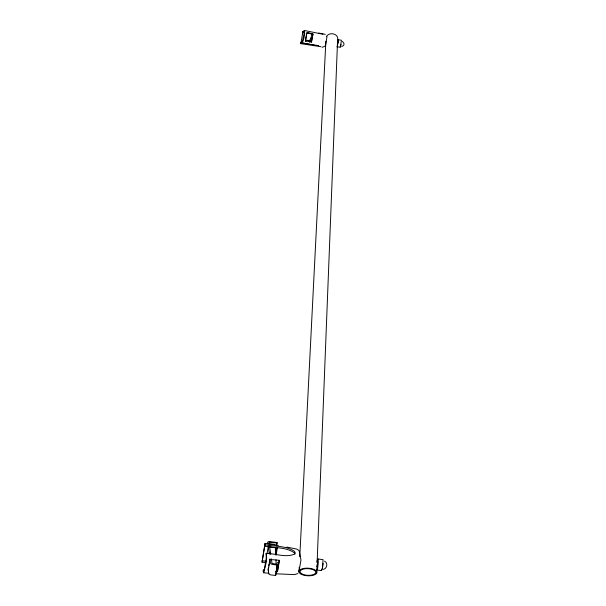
<?xml version="1.0" encoding="UTF-8"?>
<svg xmlns="http://www.w3.org/2000/svg" width="606" height="606" viewBox="0 0 606 606"><rect width="100%" height="100%" fill="white"/><g stroke="black" fill="none" stroke-linecap="round" stroke-linejoin="round"><path stroke-width="0.91" d="M316.703 573.056A8.992 3.81 2.8 0 0 304.969 568.254A8.992 3.81 2.8 0 0 302 574.624A8.992 3.81 2.8 0 0 316.703 573.056L317.036 564.542M317.15 561.709L337.61 39.511A5.893 4.742 2.3 0 0 333.527 33.936A5.893 4.742 2.3 0 0 326.354 36.663M299.053 570.95L299.25 567.171M299.773 556.785L325.876 41.216M269.261 554.104L268.322 546.127L267.064 553.536M294.933 554.035L294.205 552.71C285.691 546.892 274.457 548.059 264.754 546.135L264.837 544.968L262.034 562.186L265.792 562.641M264.754 546.135L265.064 543.347L278.321 545.408M262.034 562.186L265.064 543.347M318.551 45.647L301.038 42.844L301.197 41.943M301.053 42.7L300.879 43.821L302.902 31.444L304.712 31.762M302.902 31.444L302.553 33.731M323.149 563.466L322.468 568.367L321.528 570.594L316.809 570.034L317.733 567.799L318.332 559.05L317.552 559.156L316.84 562.307M302.106 42.814L304.326 32.232L304.144 30.421C305.341 32.679 304 40.049 302.106 42.814L320.991 46.723L300.894 43.677M311.643 41.965L305.439 40.89L306.75 32.944L312.961 34.012L311.469 42.011L312.961 34.012M306.916 32.883L305.439 40.89M309.552 41.753L309.84 40.004M309.643 41.693L309.931 39.943M309.84 42.367L310.143 40.557M305.575 41.39L307.106 40.322L310.575 40.905L311.87 33.588L307.59 32.883L306.091 33.853M327.005 36.64L325.604 45.033L324.96 46.2L322.119 47.336M264.989 544.733C274.7 546.657 285.926 545.498 294.448 551.308L295.175 552.627L294.94 553.839C286.108 558.194 275.435 553.392 266.125 553.399L266.246 558.171L264.186 570.307L263.746 571.072L263.345 569.754L263.102 571.178L263.724 572.791L269.109 573.238M268.163 569.39L268.466 567.633M268.761 565.875L269.064 564.125M269.359 562.368L269.662 560.611M268.223 570.928L269.958 558.853M275.435 551.505L275.897 548.794M276.669 544.279L276.98 542.476L268.837 541.544L267.617 542.181L267.875 544.014M275.374 553.005L276.298 547.574M276.609 545.771L276.98 542.476M276.131 554.937L277.396 547.529L277.374 548.112L268.284 546.703M277.162 565.269L275.624 575.48L271.124 574.95A2.28 0.954 10 0 1 268.746 573.693L268.132 569.011M275.624 575.48L277.313 564.398L272.018 563.444L271.374 558.861M279.04 560.527L277.457 571.7L275.753 571.556M277.457 571.7L279.411 560.292L270.17 559.497M298.887 572.011L300.977 559.989L299.084 550.574L296.872 549.134L286.85 547.059M337.436 42.814L338.315 39.708L341.436 40.269L340.436 47.185L336.944 46.776M337.322 46.632L338.315 39.708M341.072 44.541L340.125 47.003M308.924 41.329L309.136 40.799M321.581 570.041L322.437 568.034L323.051 559.626L318.332 559.05M317.286 562.497L317.711 561.595L317.726 565.004L316.953 566.625M263.724 572.791C265.004 566.693 267.754 559.732 266.125 553.399M311.87 33.588L308.302 33.072M310.575 40.905L306.128 40.148M323.399 569.466C327.21 568.473 328.202 562.966 324.558 561.08M297.917 573.587L294.228 574.602L275.389 573.768M341.67 46.639L343.579 45.488L343.966 44.518L343.89 43.314L342.428 41.344M268.791 543.908L273.715 544.226L274.927 544.817M262.269 560.792L266.693 561.323M277.412 565.042L272.905 564.504A2.28 0.932 10 0 1 270.518 563.269L270.018 559.603M277.071 543.052L269.723 542.158L269.049 542.362L269.306 544.196M304.144 30.421L322.93 34.239M302.742 32.421L304.553 32.747M310.886 33.883L312.696 34.209M311.06 33.747L312.787 34.072M277.313 562.603L279.018 562.936M318.756 33.027L325.316 34.368M277.071 563.997L278.775 564.33M269.564 546.029L270.73 554.278M269.943 552.187L270.2 554.028M275.533 547.491L275.806 555.02M275.972 559.732L276.147 564.444M310.81 38.004A7.461 7.295 80.2 0 1 310.545 38.799M338.05 41.852L337.39 45.109L338.05 41.852M302.735 574.306A7.87 3.341 2.8 0 0 315.612 572.928A7.87 3.341 2.8 0 0 305.326 568.723A7.87 3.341 2.8 0 0 302.735 574.306"/></g></svg>
